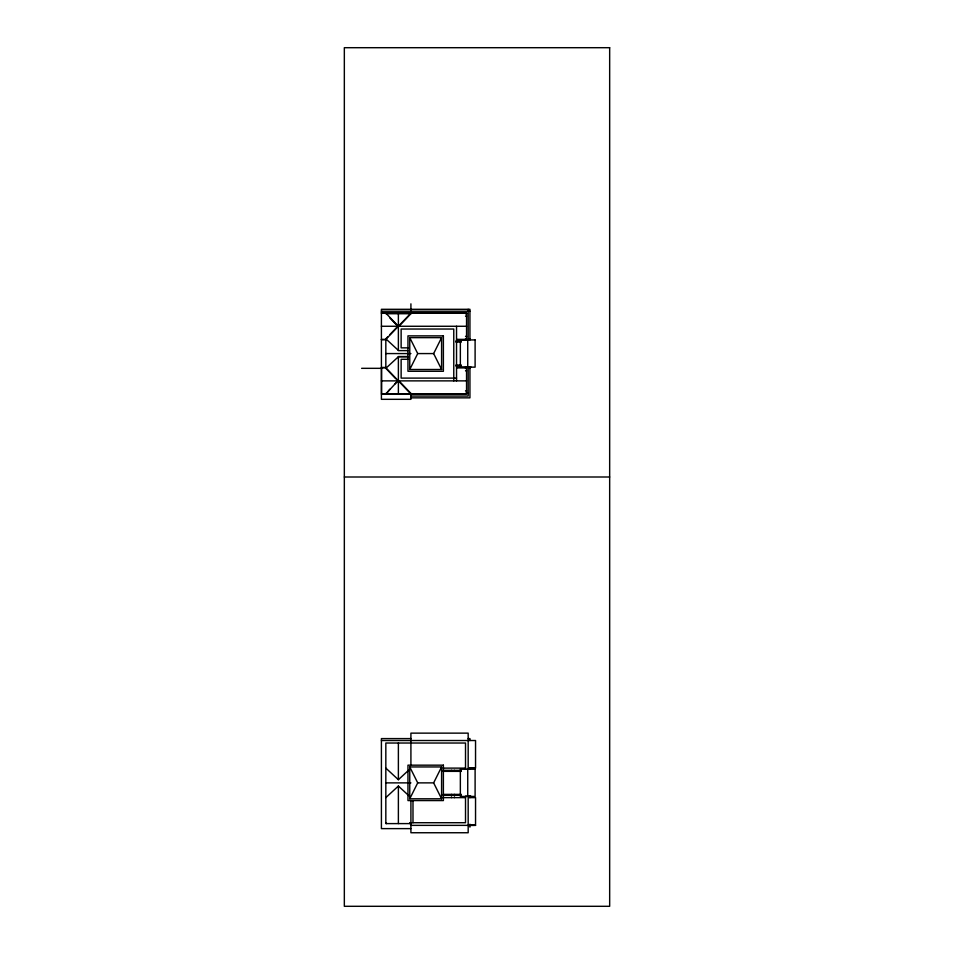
<?xml version="1.0" encoding="UTF-8"?>
<svg xmlns="http://www.w3.org/2000/svg" width="954" height="954" viewBox="0 0 954 954"><rect width="100%" height="100%" fill="white"/><g stroke="black" fill="none" stroke-linecap="round" stroke-linejoin="round"><path stroke-width="1.43" d="M409.755 369.496L417.709 353.576L409.755 337.644L441.595 337.644L441.595 369.496L409.755 369.496L409.755 337.644M441.595 369.496L433.641 353.576L441.595 337.644M409.755 798.796L417.709 782.876L409.755 766.944L441.595 766.944L441.595 798.796L409.755 798.796L409.755 766.944M441.595 798.796L433.641 782.876L441.595 766.944M395.815 378.786L385.833 368.327L385.833 338.813L387.825 336.726M389.828 334.639L397.818 326.268L389.828 317.909M410.363 313.723L385.833 339.397L381.409 339.397M398.939 326.268L410.912 313.723L410.912 303.837M385.833 394.3L389.828 389.232M394.813 384.009L397.818 380.873M385.833 394.002L398.378 380.288M386.465 394.002L387.026 393.418L385.833 393.418M398.378 381.457L398.939 380.873L410.912 393.418L410.912 399.321L381.409 399.321L381.409 309.299L469.94 309.299L469.94 339.922M385.833 368.327L398.378 356.748L408.133 356.748M385.833 768.113L398.378 779.704L408.825 770.045M385.833 797.627L398.378 786.048L408.825 795.696M381.409 311.219L469.94 311.219M381.409 312.852L466.554 312.852L466.554 339.684L456.668 339.684M381.409 313.139L466.554 313.139M385.833 313.723L410.912 313.723M465.516 313.723L466.554 313.723M465.516 316.132L466.554 316.132M381.409 326.268L466.554 326.268M465.516 336.357L466.554 336.357M466.554 338.813L465.516 338.813L465.516 339.922M469.94 338.813L468.175 338.813L468.175 309.299M456.668 339.397L466.554 339.397M381.409 339.684L385.833 339.684M455.833 341.031L461.366 341.031M455.833 342.057L461.366 342.057M408.109 347.852L401.133 347.852L401.133 329.035L453.77 329.035L453.77 380.873M408.133 350.619L398.378 350.619L398.378 313.723M385.833 353.576L409.445 353.576M409.755 353.576L410.912 353.576M417.709 353.576L433.641 353.576M408.133 356.522L398.378 356.522L398.378 394.3M408.109 359.288L401.133 359.288L401.133 378.106L456.537 378.106M455.833 365.084L461.366 365.084M455.833 365.966L461.366 365.966M470.823 366.849L465.516 366.849L465.516 368.327L466.554 368.327M385.833 367.457L381.552 367.457L381.552 394.288L465.516 394.288L465.516 393.418L468.175 393.418M456.668 367.457L465.516 367.457M381.552 367.743L385.833 367.743L410.912 394.002M456.668 367.743L466.554 367.743L466.554 394.002L381.552 394.002M361.626 368.327L381.552 368.327M469.94 368.327L468.175 368.327L468.175 396.065L410.912 396.065M465.516 370.832L466.554 370.832M381.409 380.873L466.554 380.873M465.516 390.913L466.554 390.913M410.912 393.418L410.28 394.3M410.912 397.842L469.94 397.842L469.94 366.849M344.334 477L609.666 477M410.912 738.599L381.409 738.599L381.409 828.621L410.912 828.621M468.175 738.599L469.94 738.599L469.94 740.519M381.409 740.519L475.545 740.519L475.545 768.113L468.175 768.113L468.175 733.137L410.912 733.137L410.912 765.168M443.193 768.113L465.516 768.113M443.193 770.331L461.366 770.331M443.193 771.357L461.366 771.357M385.833 782.876L409.445 782.876M409.755 782.876L410.912 782.876M417.709 782.876L433.641 782.876M443.193 794.384L461.366 794.384M443.193 795.266L461.366 795.266M470.823 796.149L465.516 796.149L465.516 822.718L410.912 822.718M443.193 797.627L465.516 797.627M385.833 822.718L386.465 823.6M410.912 823.6L385.833 823.6L385.833 743.023L465.516 743.023L465.516 769.222M469.094 825.365L474.269 825.365M410.912 825.365L475.545 825.365L475.545 797.627L468.175 797.627L468.175 832.747L410.912 832.747L410.912 800.573M469.094 825.007L475.545 825.365M385.833 338.813L398.378 350.404M386.394 313.723L398.378 326.268M410.28 394.002L409.719 393.418L409.981 394.3M474.198 768.113L469.94 767.97L469.94 769.222M469.94 796.149L469.94 797.627M469.94 824.184L469.94 827.142M467.734 339.922L467.734 367.147M467.734 769.222L467.734 796.447M456.537 326.268L456.537 380.873M454.45 770.331L454.45 771.357M454.45 794.384L454.45 795.266M454.45 796.888L454.45 797.627M451.492 770.331L451.492 771.357M451.492 794.384L451.492 795.266M451.492 796.888L451.492 797.627M412.987 800.573L412.987 822.718M410.28 822.718L410.28 823.6M409.981 822.718L409.981 823.6M398.378 743.023L398.378 779.704M398.378 786.048L398.378 823.6M386.465 393.418L386.465 394.3M609.666 47.7L344.334 47.7L344.334 906.3L609.666 906.3L609.666 47.7M443.383 335.868L407.966 335.868L407.966 371.273L443.383 371.273L443.383 335.868M475.104 339.922L460.353 339.922L460.353 367.147L475.104 367.147L475.104 339.922M443.383 765.168L407.966 765.168L407.966 800.573L443.383 800.573L443.383 765.168M475.104 769.222L460.353 769.222L460.353 796.447L475.104 796.447L475.104 769.222"/></g></svg>
